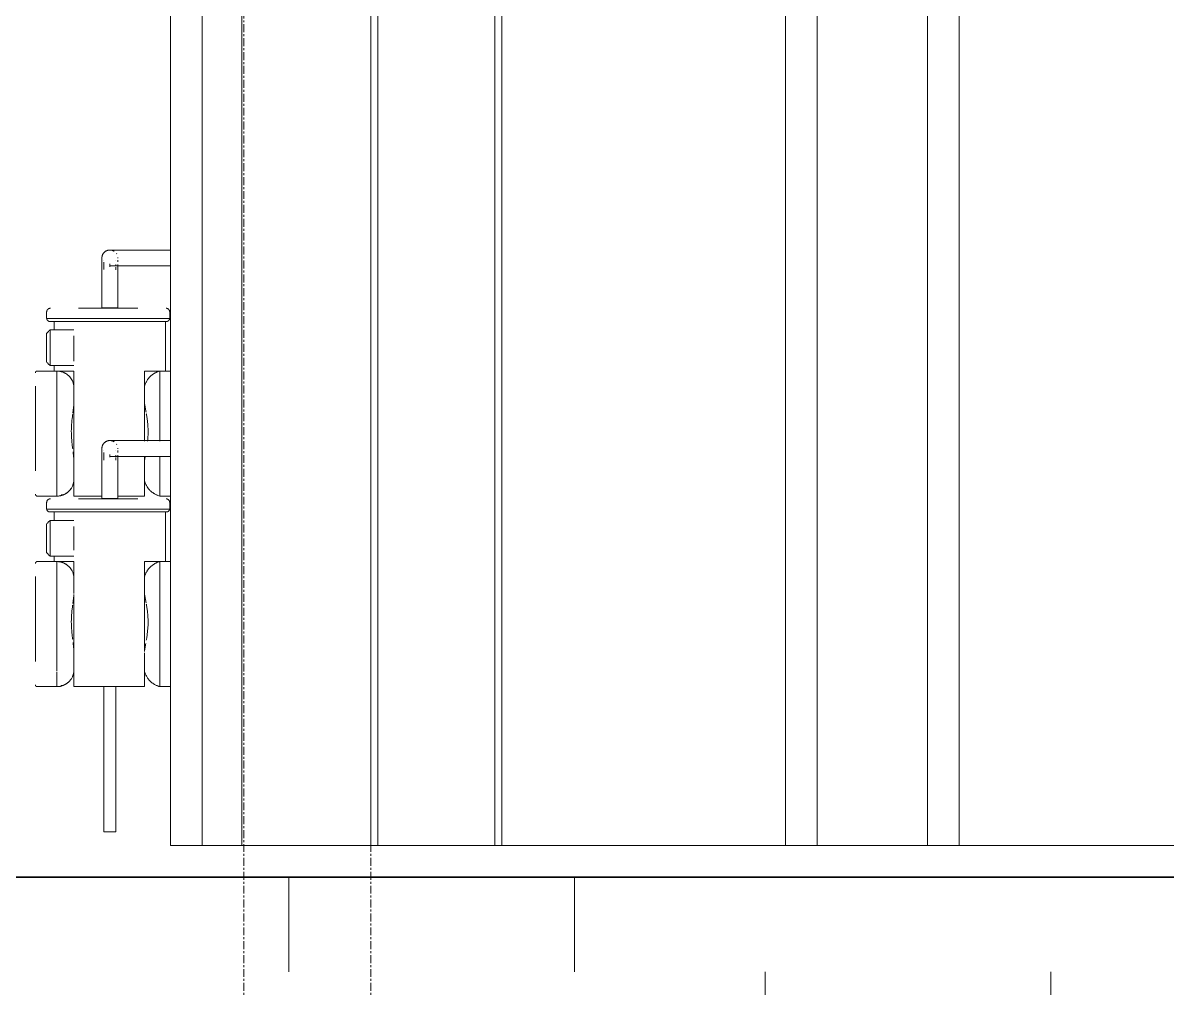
# Model space of a CAD drawing. Header units: inches. Extents: x 20230 to 40520, y -638 to 835.
# Drawn here: x 31383.6 to 31455.6, y -7 to 53.8 of the extents above; entities that cross this region are included whole.
import ezdxf

# ---------------------------------------------------------------- set-up
doc = ezdxf.new("R2010")
doc.units = ezdxf.units.IN
doc.header["$MEASUREMENT"] = 0
doc.linetypes.add('Grid Line 1_2_', pattern=[0.875, 0.5, -0.125, 0.125, -0.125])
for name, color, linetype, lineweight in [('A-FLOR-LEVL', 51, 'Continuous', 9), ('A-GLAZ-CWMG', 51, 'Continuous', 9), ('C-TOPO', 7, 'Continuous', 9), ('P-SANR-FIXT', 6, 'Continuous', 9), ('S-COLS', 52, 'Continuous', 9), ('S-GRID', 1, 'Continuous', 9)]:
    doc.layers.add(name, color=color, linetype=linetype, lineweight=lineweight)

# ---------------------------------------------------------------- blocks, each defined once
blk = doc.blocks.new('W-Wide Flange-Column - B2_D-1389335-Elevation - East')
at = {"layer": 'S-COLS'}
for p, q in [((-22787.303, 95.98), (-22787.303, 2)), ((-22786.869, 95.98), (-22786.869, 2)), ((-22779.486, 95.98), (-22779.486, 2)), ((-22779.053, 95.98), (-22779.053, 2))]:
    blk.add_line(p, q, dxfattribs=at)
blk = doc.blocks.new('Rectangular Mullion - Exterior 2_ x 4_5_-1142350-Elevation - East')
at = {"layer": 'A-GLAZ-CWMG'}
for p, q in [((-22799.928, 2), (-22799.928, 97)), ((-22795.428, 97), (-22795.428, 2)), ((-22795.428, 2), (-22799.928, 2))]:
    blk.add_line(p, q, dxfattribs=at)
blk = doc.blocks.new('Rectangular Mullion - Exterior 2_ x 4_5_-769200-Elevation - East')
at = {"layer": 'A-GLAZ-CWMG'}
blk.add_line((-22796.365, 2), (-22760.178, 2), dxfattribs=at)
blk = doc.blocks.new('Rectangular Mullion - Exterior 2_ x 4_5_-1142339-Elevation - East')
at = {"layer": 'A-GLAZ-CWMG'}
for p, q in [((-22799.928, 97), (-22799.928, 2)), ((-22797.928, 97), (-22797.928, 2)), ((-22797.928, 2), (-22799.928, 2))]:
    blk.add_line(p, q, dxfattribs=at)
blk = doc.blocks.new('Rectangular Mullion - Exterior 2_ x 4_5_-1115231-Elevation - East')
at = {"layer": 'A-GLAZ-CWMG'}
for p, q in [((-22761.178, 96), (-22761.178, 2)), ((-22759.178, 96), (-22759.178, 2)), ((-22759.178, 2), (-22761.178, 2))]:
    blk.add_line(p, q, dxfattribs=at)
blk = doc.blocks.new('Rectangular Mullion - Exterior 2_ x 4_5_-769211-Elevation - East')
at = {"layer": 'A-GLAZ-CWMG'}
blk.add_line((-22760.178, 2), (-22723.99, 2), dxfattribs=at)
blk = doc.blocks.new('Rectangular Mullion - Exterior 2_ x 4_5_-827470-Elevation - East')
at = {"layer": 'A-GLAZ-CWMG'}
for p, q in [((-22752.24, 96), (-22752.24, 2)), ((-22750.24, 2), (-22750.24, 96))]:
    blk.add_line(p, q, dxfattribs=at)
blk = doc.blocks.new('gas_meter-250_cfh_2214 - gas_meter-250_cfh_2214-1353211-Elevation - East')
at = {"layer": 'P-SANR-FIXT'}
for p, q in [((-22803.32, 39.27), (-22803.309, 39.253)), ((-22799.928, 39.5), (-22803.129, 39.5)), ((-22804.24, 38.25), (-22804.24, 35.855)), ((-22804.115, 38.855), (-22804.115, 38.853)), ((-22804.115, 38.854), (-22804.115, 38.855)), ((-22803.74, 38.444), (-22803.74, 38.622)), ((-22803.365, 38.854), (-22803.365, 38.855)), ((-22803.24, 35.855), (-22803.24, 38.25)), ((-22803.129, 38.5), (-22799.928, 38.5)), ((-22807.72, 35.599), (-22807.72, 35.181)), ((-22801.97, 35.831), (-22805.72, 35.831)), ((-22803.74, 35.855), (-22804.24, 35.855)), ((-22803.24, 35.855), (-22803.74, 35.855)), ((-22799.97, 35.181), (-22799.97, 35.599)), ((-22807.72, 35.181), (-22805.72, 35.181)), ((-22807.652, 35.181), (-22807.72, 35.181)), ((-22805.72, 35), (-22807.56, 35)), ((-22807.56, 35), (-22807.313, 35)), ((-22807.24, 35), (-22807.24, 34.47)), ((-22807.24, 35), (-22805.735, 35)), ((-22805.72, 35.181), (-22801.97, 35.181)), ((-22801.97, 35), (-22805.72, 35)), ((-22801.97, 35.181), (-22799.97, 35.181)), ((-22800.13, 35), (-22801.97, 35)), ((-22801.968, 35), (-22800.24, 35)), ((-22800.24, 31.869), (-22800.24, 35)), ((-22800.193, 35), (-22800.13, 35)), ((-22799.97, 35.181), (-22800.038, 35.181)), ((-22807.72, 34.241), (-22807.72, 33.72)), ((-22807.72, 33.72), (-22807.72, 34.241)), ((-22806.002, 34.47), (-22807.49, 34.47)), ((-22807.49, 34.47), (-22807.49, 33.72)), ((-22806.002, 34.095), (-22806.002, 33.72)), ((-22807.72, 32.97), (-22807.72, 33.72)), ((-22807.49, 33.72), (-22807.49, 32.97)), ((-22806.002, 33.72), (-22806.002, 32.97)), ((-22807.72, 32.97), (-22807.72, 32.45)), ((-22807.72, 32.45), (-22807.72, 32.97)), ((-22807.49, 32.97), (-22807.49, 32.22)), ((-22806.002, 32.97), (-22806.002, 32.502)), ((-22807.078, 31.878), (-22808.311, 31.878)), ((-22807.49, 32.22), (-22806.002, 32.22)), ((-22807.24, 32.224), (-22807.24, 31.874)), ((-22807.078, 30.942), (-22807.078, 31.878)), ((-22807.078, 31.878), (-22806.002, 31.878)), ((-22806.002, 31.878), (-22806.002, 30.942)), ((-22801.562, 30.901), (-22801.562, 31.878)), ((-22801.562, 31.878), (-22800.584, 31.878)), ((-22799.928, 31.878), (-22800.584, 31.878)), ((-22800.584, 31.878), (-22800.584, 30.942)), ((-22808.428, 30.934), (-22808.428, 25.588)), ((-22807.078, 25.595), (-22807.078, 30.942)), ((-22806.002, 30.942), (-22806.002, 30.882)), ((-22806.002, 30.882), (-22806.002, 29.798)), ((-22801.562, 30.898), (-22801.562, 30.901)), ((-22801.562, 30.88), (-22801.562, 30.885)), ((-22801.562, 29.87), (-22801.562, 30.88)), ((-22800.584, 30.942), (-22800.584, 27.466)), ((-22806.002, 29.798), (-22806.002, 27.832)), ((-22801.562, 27.832), (-22801.562, 29.87)), ((-22806.002, 27.832), (-22806.002, 26.286)), ((-22801.562, 27.47), (-22801.562, 27.832)), ((-22806.002, 26.286), (-22806.002, 25.536)), ((-22801.562, 26.208), (-22801.562, 26.51)), ((-22801.562, 25.533), (-22801.562, 26.208)), ((-22800.584, 26.517), (-22800.584, 25.595)), ((-22807.078, 24), (-22807.078, 25.595)), ((-22806.002, 25.536), (-22806.002, 24.937)), ((-22801.562, 24.978), (-22801.562, 25.533)), ((-22800.584, 25.595), (-22800.584, 24)), ((-22806.002, 24.937), (-22806.002, 24)), ((-22801.562, 24), (-22801.562, 24.978)), ((-22808.311, 24), (-22807.078, 24)), ((-22806.811, 24.082), (-22806.668, 24.082)), ((-22804.223, 24), (-22806.002, 24)), ((-22801.562, 24), (-22803.258, 24)), ((-22800.814, 24.082), (-22800.766, 24.082)), ((-22800.584, 24), (-22799.928, 24))]:
    blk.add_line(p, q, dxfattribs=at)
at = {"layer": 'P-SANR-FIXT', "flags": 128}
for points in [[(-22804.24, 39), (-22804.24, 39.02), (-22804.239, 39.04), (-22804.237, 39.06), (-22804.234, 39.08), (-22804.23, 39.099), (-22804.226, 39.119), (-22804.221, 39.138), (-22804.215, 39.157), (-22804.208, 39.176), (-22804.201, 39.195), (-22804.193, 39.213), (-22804.184, 39.231), (-22804.174, 39.248), (-22804.164, 39.266), (-22804.153, 39.282), (-22804.141, 39.299), (-22804.129, 39.314), (-22804.116, 39.33), (-22804.103, 39.344), (-22804.089, 39.359), (-22804.074, 39.372), (-22804.059, 39.385), (-22804.043, 39.398), (-22804.027, 39.41), (-22804.01, 39.421), (-22803.993, 39.431), (-22803.976, 39.441), (-22803.958, 39.45), (-22803.94, 39.458), (-22803.921, 39.466), (-22803.903, 39.473), (-22803.884, 39.479), (-22803.864, 39.484), (-22803.845, 39.489), (-22803.825, 39.493), (-22803.806, 39.496), (-22803.786, 39.498), (-22803.766, 39.499), (-22803.746, 39.5), (-22803.74, 39.5)], [(-22804.24, 38.25), (-22804.24, 38.28), (-22804.24, 38.31), (-22804.24, 38.34), (-22804.24, 38.369), (-22804.24, 38.399), (-22804.24, 38.428), (-22804.24, 38.457), (-22804.24, 38.486), (-22804.24, 38.514), (-22804.24, 38.542), (-22804.24, 38.569), (-22804.24, 38.596), (-22804.24, 38.623), (-22804.24, 38.648), (-22804.24, 38.673), (-22804.24, 38.698), (-22804.24, 38.722), (-22804.24, 38.745), (-22804.24, 38.767), (-22804.24, 38.788), (-22804.24, 38.808), (-22804.24, 38.828), (-22804.24, 38.847), (-22804.24, 38.864), (-22804.24, 38.881), (-22804.24, 38.897), (-22804.24, 38.911), (-22804.24, 38.925), (-22804.24, 38.938), (-22804.24, 38.949), (-22804.24, 38.959), (-22804.24, 38.969), (-22804.24, 38.977), (-22804.24, 38.983), (-22804.24, 38.989), (-22804.24, 38.994), (-22804.24, 38.997), (-22804.24, 38.999), (-22804.24, 39)], [(-22803.74, 39.5), (-22803.72, 39.5), (-22803.7, 39.498), (-22803.68, 39.496), (-22803.661, 39.494), (-22803.641, 39.49), (-22803.621, 39.486), (-22803.602, 39.481), (-22803.583, 39.475), (-22803.564, 39.468), (-22803.546, 39.461), (-22803.527, 39.452), (-22803.509, 39.443), (-22803.492, 39.434), (-22803.475, 39.424)], [(-22803.129, 39.5), (-22803.154, 39.5), (-22803.178, 39.5), (-22803.202, 39.5), (-22803.227, 39.5), (-22803.251, 39.5), (-22803.275, 39.5), (-22803.298, 39.5), (-22803.322, 39.5), (-22803.345, 39.5), (-22803.367, 39.5), (-22803.39, 39.5), (-22803.411, 39.5), (-22803.433, 39.5), (-22803.454, 39.5), (-22803.474, 39.5), (-22803.494, 39.5), (-22803.514, 39.5), (-22803.532, 39.5), (-22803.55, 39.5), (-22803.568, 39.5), (-22803.584, 39.5), (-22803.6, 39.5), (-22803.615, 39.5), (-22803.63, 39.5), (-22803.643, 39.5), (-22803.656, 39.5), (-22803.668, 39.5), (-22803.679, 39.5), (-22803.689, 39.5), (-22803.699, 39.5), (-22803.707, 39.5), (-22803.715, 39.5), (-22803.721, 39.5), (-22803.727, 39.5), (-22803.731, 39.5), (-22803.735, 39.5), (-22803.738, 39.5), (-22803.74, 39.5), (-22803.74, 39.5)], [(-22803.241, 39.025), (-22803.24, 39.005), (-22803.24, 39)], [(-22803.24, 39), (-22803.24, 38.999), (-22803.24, 38.998), (-22803.24, 38.995), (-22803.24, 38.99), (-22803.24, 38.985)], [(-22804.115, 38.741), (-22804.115, 38.724), (-22804.115, 38.707), (-22804.115, 38.688), (-22804.115, 38.669), (-22804.115, 38.649), (-22804.115, 38.628), (-22804.115, 38.606), (-22804.115, 38.583), (-22804.115, 38.56), (-22804.115, 38.535), (-22804.115, 38.51), (-22804.115, 38.485), (-22804.115, 38.459), (-22804.115, 38.432), (-22804.115, 38.405), (-22804.115, 38.377), (-22804.115, 38.349), (-22804.115, 38.32), (-22804.115, 38.291), (-22804.115, 38.262)], [(-22804.115, 38.281), (-22804.115, 38.317), (-22804.115, 38.352), (-22804.115, 38.386), (-22804.115, 38.42), (-22804.115, 38.452), (-22804.115, 38.484), (-22804.115, 38.515), (-22804.115, 38.544), (-22804.115, 38.573), (-22804.115, 38.6), (-22804.115, 38.626), (-22804.115, 38.651), (-22804.115, 38.674), (-22804.115, 38.697), (-22804.115, 38.718), (-22804.115, 38.737)], [(-22803.74, 38.5), (-22803.74, 38.5), (-22803.738, 38.5), (-22803.736, 38.5), (-22803.733, 38.5), (-22803.728, 38.5), (-22803.723, 38.5), (-22803.717, 38.5), (-22803.709, 38.5), (-22803.701, 38.5), (-22803.692, 38.5), (-22803.682, 38.5), (-22803.671, 38.5), (-22803.66, 38.5), (-22803.647, 38.5), (-22803.634, 38.5), (-22803.619, 38.5), (-22803.604, 38.5), (-22803.589, 38.5), (-22803.572, 38.5), (-22803.555, 38.5), (-22803.537, 38.5), (-22803.519, 38.5), (-22803.499, 38.5), (-22803.48, 38.5), (-22803.459, 38.5), (-22803.439, 38.5), (-22803.417, 38.5), (-22803.396, 38.5), (-22803.373, 38.5), (-22803.351, 38.5), (-22803.328, 38.5), (-22803.305, 38.5), (-22803.281, 38.5), (-22803.257, 38.5), (-22803.233, 38.5), (-22803.209, 38.5), (-22803.185, 38.5), (-22803.16, 38.5), (-22803.136, 38.5), (-22803.129, 38.5)], [(-22803.365, 38.478), (-22803.365, 38.504), (-22803.365, 38.529), (-22803.365, 38.553), (-22803.365, 38.577)], [(-22803.365, 38.429), (-22803.365, 38.396), (-22803.365, 38.361), (-22803.365, 38.327), (-22803.365, 38.291)], [(-22803.365, 38.254), (-22803.365, 38.284), (-22803.365, 38.313), (-22803.365, 38.341), (-22803.365, 38.369), (-22803.365, 38.397), (-22803.365, 38.425)], [(-22803.24, 38.869), (-22803.24, 38.852), (-22803.24, 38.833), (-22803.24, 38.814), (-22803.24, 38.794), (-22803.24, 38.773), (-22803.24, 38.751)], [(-22803.24, 38.577), (-22803.24, 38.55), (-22803.24, 38.522), (-22803.24, 38.494), (-22803.24, 38.465), (-22803.24, 38.436), (-22803.24, 38.407), (-22803.24, 38.377), (-22803.24, 38.348), (-22803.24, 38.318), (-22803.24, 38.288), (-22803.24, 38.258), (-22803.24, 38.25)], [(-22807.72, 35.599), (-22807.72, 35.608), (-22807.719, 35.617), (-22807.718, 35.627), (-22807.717, 35.636), (-22807.715, 35.645), (-22807.713, 35.654), (-22807.711, 35.663), (-22807.708, 35.672), (-22807.705, 35.681), (-22807.701, 35.689), (-22807.698, 35.698), (-22807.694, 35.706), (-22807.689, 35.714), (-22807.684, 35.722), (-22807.679, 35.73), (-22807.674, 35.738), (-22807.668, 35.745), (-22807.662, 35.752), (-22807.656, 35.759), (-22807.649, 35.766), (-22807.642, 35.772), (-22807.635, 35.778), (-22807.628, 35.784), (-22807.621, 35.789), (-22807.613, 35.794), (-22807.605, 35.799), (-22807.597, 35.804), (-22807.589, 35.808), (-22807.58, 35.812), (-22807.572, 35.816), (-22807.563, 35.819), (-22807.554, 35.822), (-22807.545, 35.824), (-22807.536, 35.826), (-22807.527, 35.828), (-22807.518, 35.829), (-22807.508, 35.83), (-22807.499, 35.831), (-22807.49, 35.831), (-22807.487, 35.831)], [(-22800.202, 35.831), (-22800.193, 35.831), (-22800.184, 35.831), (-22800.175, 35.83), (-22800.165, 35.828), (-22800.156, 35.827), (-22800.147, 35.825), (-22800.138, 35.822), (-22800.129, 35.82), (-22800.12, 35.816), (-22800.112, 35.813), (-22800.103, 35.809), (-22800.095, 35.805), (-22800.087, 35.801), (-22800.079, 35.796), (-22800.071, 35.791), (-22800.064, 35.785), (-22800.056, 35.78), (-22800.049, 35.774), (-22800.042, 35.767), (-22800.036, 35.761), (-22800.029, 35.754), (-22800.023, 35.747), (-22800.017, 35.74), (-22800.012, 35.732), (-22800.007, 35.724), (-22800.002, 35.716), (-22799.997, 35.708), (-22799.993, 35.7), (-22799.989, 35.692), (-22799.986, 35.683), (-22799.982, 35.674), (-22799.98, 35.665), (-22799.977, 35.656), (-22799.975, 35.647), (-22799.973, 35.638), (-22799.972, 35.629), (-22799.971, 35.62), (-22799.97, 35.611), (-22799.97, 35.601), (-22799.97, 35.599)], [(-22807.56, 35), (-22807.569, 35.003), (-22807.578, 35.007), (-22807.587, 35.011), (-22807.595, 35.015), (-22807.604, 35.02), (-22807.612, 35.025), (-22807.62, 35.03), (-22807.628, 35.036), (-22807.636, 35.042), (-22807.643, 35.048), (-22807.65, 35.054), (-22807.657, 35.061), (-22807.663, 35.068), (-22807.67, 35.076), (-22807.676, 35.083), (-22807.681, 35.091), (-22807.687, 35.099), (-22807.692, 35.107), (-22807.697, 35.116), (-22807.701, 35.124), (-22807.705, 35.133), (-22807.709, 35.142), (-22807.712, 35.151), (-22807.715, 35.16), (-22807.717, 35.17), (-22807.719, 35.179), (-22807.72, 35.181)], [(-22799.97, 35.181), (-22799.972, 35.171), (-22799.974, 35.162), (-22799.977, 35.153), (-22799.981, 35.144), (-22799.984, 35.135), (-22799.988, 35.126), (-22799.992, 35.117), (-22799.997, 35.109), (-22800.002, 35.101), (-22800.007, 35.092), (-22800.013, 35.085), (-22800.019, 35.077), (-22800.025, 35.07), (-22800.032, 35.062), (-22800.038, 35.056), (-22800.045, 35.049), (-22800.053, 35.043), (-22800.06, 35.037), (-22800.068, 35.031), (-22800.076, 35.026), (-22800.084, 35.021), (-22800.093, 35.016), (-22800.101, 35.012), (-22800.11, 35.008), (-22800.119, 35.004), (-22800.128, 35.001), (-22800.13, 35)], [(-22807.72, 34.241), (-22807.699, 34.27), (-22807.676, 34.298), (-22807.653, 34.326), (-22807.628, 34.353), (-22807.603, 34.378), (-22807.576, 34.403), (-22807.548, 34.426), (-22807.52, 34.449), (-22807.49, 34.47)], [(-22807.49, 32.22), (-22807.52, 32.241), (-22807.548, 32.264), (-22807.576, 32.287), (-22807.602, 32.312), (-22807.628, 32.337), (-22807.653, 32.364), (-22807.676, 32.392), (-22807.699, 32.42), (-22807.72, 32.45)], [(-22808.428, 31.761), (-22808.428, 31.766), (-22808.428, 31.77), (-22808.428, 31.775), (-22808.427, 31.78), (-22808.426, 31.784), (-22808.425, 31.789), (-22808.424, 31.793), (-22808.422, 31.798), (-22808.421, 31.802), (-22808.419, 31.807), (-22808.417, 31.811), (-22808.415, 31.815), (-22808.413, 31.819), (-22808.41, 31.823), (-22808.408, 31.827), (-22808.405, 31.831), (-22808.402, 31.835), (-22808.399, 31.838), (-22808.396, 31.842), (-22808.393, 31.845), (-22808.389, 31.848), (-22808.386, 31.851), (-22808.382, 31.854), (-22808.378, 31.857), (-22808.374, 31.86), (-22808.37, 31.862), (-22808.366, 31.865), (-22808.362, 31.867), (-22808.358, 31.869), (-22808.353, 31.87), (-22808.349, 31.872), (-22808.344, 31.874), (-22808.34, 31.875), (-22808.335, 31.876), (-22808.331, 31.877), (-22808.326, 31.877), (-22808.321, 31.878), (-22808.317, 31.878), (-22808.312, 31.878)], [(-22808.311, 24), (-22808.315, 24), (-22808.32, 24), (-22808.325, 24.001), (-22808.329, 24.002), (-22808.334, 24.002), (-22808.339, 24.003), (-22808.343, 24.005), (-22808.348, 24.006), (-22808.352, 24.008), (-22808.357, 24.009), (-22808.361, 24.011), (-22808.365, 24.013), (-22808.369, 24.016), (-22808.373, 24.018), (-22808.377, 24.021), (-22808.381, 24.023), (-22808.385, 24.026), (-22808.388, 24.029), (-22808.392, 24.032), (-22808.395, 24.036), (-22808.398, 24.039), (-22808.401, 24.043), (-22808.404, 24.046), (-22808.407, 24.05), (-22808.41, 24.054), (-22808.412, 24.058), (-22808.414, 24.062), (-22808.417, 24.066), (-22808.419, 24.071), (-22808.42, 24.075), (-22808.422, 24.079), (-22808.423, 24.084), (-22808.425, 24.088), (-22808.426, 24.093), (-22808.427, 24.098), (-22808.427, 24.102), (-22808.428, 24.107), (-22808.428, 24.112), (-22808.428, 24.116), (-22808.428, 24.118)]]:
    blk.add_lwpolyline(points, dxfattribs=at)
at = {"layer": 'P-SANR-FIXT'}
for points, knots in [([(-22806.002, 30.942), (-22806.012, 30.999), (-22806.031, 31.081), (-22806.065, 31.182), (-22806.096, 31.254), (-22806.131, 31.323), (-22806.172, 31.388), (-22806.215, 31.448), (-22806.259, 31.504), (-22806.305, 31.554), (-22806.354, 31.599), (-22806.403, 31.64), (-22806.452, 31.677), (-22806.5, 31.71), (-22806.548, 31.739), (-22806.596, 31.763), (-22806.65, 31.789), (-22806.71, 31.814), (-22806.764, 31.83), (-22806.805, 31.842), (-22806.845, 31.853), (-22806.892, 31.862), (-22806.945, 31.87), (-22807.01, 31.878), (-22807.053, 31.879), (-22807.078, 31.878)], [0, 0, 0, 0, 0.071429, 0.107143, 0.142857, 0.178571, 0.214286, 0.25, 0.285714, 0.321429, 0.357143, 0.392857, 0.428571, 0.464286, 0.5, 0.535714, 0.571429, 0.625, 0.678571, 0.705357, 0.732143, 0.785714, 0.839286, 0.892857, 1, 1, 1, 1]), ([(-22800.584, 31.878), (-22800.612, 31.872), (-22800.672, 31.856), (-22800.753, 31.824), (-22800.822, 31.792), (-22800.876, 31.766), (-22800.931, 31.736), (-22800.986, 31.701), (-22801.043, 31.662), (-22801.1, 31.618), (-22801.148, 31.578), (-22801.186, 31.543), (-22801.223, 31.506), (-22801.268, 31.456), (-22801.34, 31.369), (-22801.406, 31.273), (-22801.462, 31.167), (-22801.513, 31.056), (-22801.544, 30.965), (-22801.562, 30.901)], [0, 0, 0, 0, 0.1, 0.2, 0.25, 0.3, 0.35, 0.4, 0.45, 0.5, 0.55, 0.575, 0.6, 0.65, 0.7, 0.8, 0.85, 0.9, 1, 1, 1, 1]), ([(-22806.122, 31.305), (-22806.127, 31.313), (-22806.141, 31.337), (-22806.16, 31.368), (-22806.179, 31.397), (-22806.193, 31.418), (-22806.206, 31.437), (-22806.225, 31.462), (-22806.248, 31.49), (-22806.274, 31.518), (-22806.288, 31.533), (-22806.294, 31.54)], [0.1740897, 0.1740897, 0.1740897, 0.1740897, 0.1875, 0.21875, 0.234375, 0.25, 0.265625, 0.28125, 0.3125, 0.34375, 0.375, 0.375, 0.375, 0.375]), ([(-22806.294, 31.54), (-22806.288, 31.533), (-22806.274, 31.518), (-22806.248, 31.49), (-22806.225, 31.462), (-22806.206, 31.438), (-22806.197, 31.424), (-22806.193, 31.418)], [0.625, 0.625, 0.625, 0.625, 0.65625, 0.6875, 0.71875, 0.734375, 0.75, 0.75, 0.75, 0.75]), ([(-22806.002, 30.942), (-22806.012, 30.994), (-22806.03, 31.068), (-22806.057, 31.157), (-22806.072, 31.198), (-22806.08, 31.218)], [0, 0, 0, 0, 0.0625, 0.09375, 0.125, 0.125, 0.125, 0.125]), ([(-22801.448, 31.193), (-22801.459, 31.172), (-22801.479, 31.128), (-22801.518, 31.034), (-22801.545, 30.956), (-22801.562, 30.901)], [0.875, 0.875, 0.875, 0.875, 0.90625, 0.9375, 1, 1, 1, 1]), ([(-22801.191, 31.537), (-22801.198, 31.53), (-22801.214, 31.513), (-22801.244, 31.483), (-22801.271, 31.453), (-22801.294, 31.427), (-22801.31, 31.406), (-22801.326, 31.384), (-22801.349, 31.353), (-22801.369, 31.324), (-22801.383, 31.304), (-22801.385, 31.301)], [0.625, 0.625, 0.625, 0.625, 0.65625, 0.6875, 0.71875, 0.734375, 0.75, 0.765625, 0.78125, 0.8125, 0.8177838, 0.8177838, 0.8177838, 0.8177838]), ([(-22801.31, 31.406), (-22801.304, 31.413), (-22801.294, 31.427), (-22801.272, 31.453), (-22801.244, 31.483), (-22801.214, 31.513), (-22801.198, 31.53), (-22801.191, 31.537)], [0.25, 0.25, 0.25, 0.25, 0.265625, 0.28125, 0.3125, 0.34375, 0.375, 0.375, 0.375, 0.375]), ([(-22806.069, 29.229), (-22806.064, 29.266), (-22806.049, 29.383), (-22806.027, 29.575), (-22806.01, 29.725), (-22806.002, 29.798)], [0.6909841, 0.6909841, 0.6909841, 0.6909841, 0.75, 0.875, 1, 1, 1, 1]), ([(-22801.562, 29.87), (-22801.548, 29.795), (-22801.521, 29.642), (-22801.488, 29.443), (-22801.466, 29.322), (-22801.459, 29.282)], [0, 0, 0, 0, 0.125, 0.25, 0.3106526, 0.3106526, 0.3106526, 0.3106526]), ([(-22806.162, 27.832), (-22806.169, 28.006), (-22806.168, 28.266), (-22806.147, 28.563), (-22806.131, 28.732), (-22806.118, 28.856), (-22806.103, 28.98), (-22806.091, 29.072), (-22806.083, 29.123), (-22806.082, 29.134)], [0, 0, 0, 0, 0.25, 0.375, 0.4375, 0.5, 0.5625, 0.625, 0.6418325, 0.6418325, 0.6418325, 0.6418325]), ([(-22801.442, 29.187), (-22801.44, 29.176), (-22801.431, 29.123), (-22801.414, 29.028), (-22801.395, 28.9), (-22801.378, 28.77), (-22801.356, 28.596), (-22801.328, 28.285), (-22801.328, 28.014), (-22801.335, 27.832)], [0.3586078, 0.3586078, 0.3586078, 0.3586078, 0.375, 0.4375, 0.5, 0.5625, 0.625, 0.75, 1, 1, 1, 1]), ([(-22806.082, 26.986), (-22806.084, 27.004), (-22806.098, 27.108), (-22806.122, 27.301), (-22806.145, 27.566), (-22806.157, 27.743), (-22806.162, 27.832)], [0.4646636, 0.4646636, 0.4646636, 0.4646636, 0.5, 0.6666667, 0.8333333, 1, 1, 1, 1]), ([(-22801.335, 27.832), (-22801.341, 27.738), (-22801.351, 27.617), (-22801.363, 27.497), (-22801.366, 27.47)], [0, 0, 0, 0, 0.1666667, 0.2147671, 0.2147671, 0.2147671, 0.2147671]), ([(-22807.078, 24), (-22807.058, 23.999), (-22807.015, 24), (-22806.953, 24.007), (-22806.898, 24.016), (-22806.854, 24.024), (-22806.808, 24.034), (-22806.76, 24.049), (-22806.71, 24.066), (-22806.657, 24.086), (-22806.612, 24.106), (-22806.576, 24.125), (-22806.548, 24.14), (-22806.52, 24.157), (-22806.483, 24.181), (-22806.435, 24.213), (-22806.387, 24.25), (-22806.349, 24.283), (-22806.322, 24.31), (-22806.295, 24.338), (-22806.258, 24.378), (-22806.214, 24.431), (-22806.163, 24.501), (-22806.119, 24.577), (-22806.081, 24.658), (-22806.038, 24.774), (-22806.014, 24.869), (-22806.002, 24.937)], [0, 0, 0, 0, 0.083333, 0.166667, 0.208333, 0.25, 0.291667, 0.333333, 0.375, 0.416667, 0.458333, 0.479167, 0.5, 0.520833, 0.541667, 0.583333, 0.625, 0.645833, 0.666667, 0.6875, 0.708333, 0.75, 0.791667, 0.833333, 0.875, 0.916667, 1, 1, 1, 1]), ([(-22806.244, 24.395), (-22806.23, 24.411), (-22806.203, 24.447), (-22806.175, 24.486), (-22806.161, 24.508), (-22806.16, 24.509)], [0.8, 0.8, 0.8, 0.8, 0.825, 0.85, 0.85206056, 0.85206056, 0.85206056, 0.85206056]), ([(-22801.562, 24.978), (-22801.544, 24.914), (-22801.513, 24.823), (-22801.462, 24.711), (-22801.406, 24.605), (-22801.34, 24.509), (-22801.268, 24.422), (-22801.204, 24.352), (-22801.129, 24.283), (-22801.057, 24.227), (-22801.007, 24.192), (-22800.979, 24.173), (-22800.938, 24.146), (-22800.876, 24.112), (-22800.796, 24.074), (-22800.696, 24.031), (-22800.627, 24.009), (-22800.584, 24)], [0, 0, 0, 0, 0.1, 0.15, 0.2, 0.3, 0.35, 0.4, 0.475, 0.55, 0.5875, 0.60625, 0.625, 0.7, 0.775, 0.85, 1, 1, 1, 1]), ([(-22801.371, 24.555), (-22801.364, 24.546), (-22801.343, 24.516), (-22801.306, 24.467), (-22801.275, 24.43), (-22801.259, 24.413)], [0.1389599, 0.1389599, 0.1389599, 0.1389599, 0.15, 0.175, 0.2, 0.2, 0.2, 0.2]), ([(-22806.421, 24.225), (-22806.428, 24.219), (-22806.442, 24.208), (-22806.473, 24.187), (-22806.5, 24.17), (-22806.519, 24.159), (-22806.523, 24.156)], [0.3, 0.3, 0.3, 0.3, 0.3125, 0.325, 0.35, 0.35763864, 0.35763864, 0.35763864, 0.35763864]), ([(-22806.523, 24.156), (-22806.519, 24.159), (-22806.5, 24.17), (-22806.473, 24.187), (-22806.443, 24.208), (-22806.428, 24.219), (-22806.421, 24.225)], [0.64247023, 0.64247023, 0.64247023, 0.64247023, 0.65, 0.675, 0.6875, 0.7, 0.7, 0.7, 0.7])]:
    blk.add_open_spline(points, degree=3, knots=knots, dxfattribs=at)
for points in [[(-22806.002, 26.286), (-22806.01, 26.367), (-22806.028, 26.531), (-22806.046, 26.699), (-22806.056, 26.784)], [(-22801.522, 26.45), (-22801.535, 26.368), (-22801.548, 26.288), (-22801.562, 26.208)], [(-22806.093, 24.631), (-22806.073, 24.677), (-22806.038, 24.773), (-22806.013, 24.88), (-22806.002, 24.937)], [(-22801.562, 24.978), (-22801.545, 24.919), (-22801.506, 24.807), (-22801.46, 24.707), (-22801.435, 24.66)]]:
    blk.add_open_spline(points, degree=3, dxfattribs=at)
blk = doc.blocks.new('gas_meter-250_cfh_2214 - gas_meter-250_cfh_2214-V87-Elevation - East')
at = {"layer": 'P-SANR-FIXT'}
for p, q in [((-22799.928, 27.5), (-22803.129, 27.5)), ((-22804.115, 26.855), (-22804.115, 26.853)), ((-22804.115, 26.854), (-22804.115, 26.855)), ((-22803.365, 26.854), (-22803.365, 26.855)), ((-22803.32, 27.27), (-22803.309, 27.253)), ((-22804.24, 26.25), (-22804.24, 23.855)), ((-22803.74, 26.444), (-22803.74, 26.622)), ((-22803.24, 23.855), (-22803.24, 26.25)), ((-22803.129, 26.5), (-22799.928, 26.5)), ((-22801.97, 23.831), (-22805.72, 23.831)), ((-22803.74, 23.855), (-22804.24, 23.855)), ((-22803.24, 23.855), (-22803.74, 23.855)), ((-22807.72, 23.599), (-22807.72, 23.181)), ((-22807.72, 23.181), (-22805.72, 23.181)), ((-22807.652, 23.181), (-22807.72, 23.181)), ((-22805.72, 23.181), (-22801.97, 23.181)), ((-22801.97, 23.181), (-22799.97, 23.181)), ((-22799.97, 23.181), (-22800.038, 23.181)), ((-22799.97, 23.181), (-22799.97, 23.599)), ((-22805.72, 23), (-22807.56, 23)), ((-22807.56, 23), (-22807.313, 23)), ((-22806.002, 22.47), (-22807.49, 22.47)), ((-22807.49, 22.47), (-22807.49, 21.72)), ((-22807.24, 23), (-22807.24, 22.47)), ((-22807.24, 23), (-22805.735, 23)), ((-22801.97, 23), (-22805.72, 23)), ((-22800.13, 23), (-22801.97, 23)), ((-22801.968, 23), (-22800.24, 23)), ((-22800.24, 19.869), (-22800.24, 23)), ((-22800.193, 23), (-22800.13, 23)), ((-22807.72, 22.241), (-22807.72, 21.72)), ((-22807.72, 21.72), (-22807.72, 22.241)), ((-22807.72, 20.97), (-22807.72, 21.72)), ((-22807.49, 21.72), (-22807.49, 20.97)), ((-22806.002, 22.095), (-22806.002, 21.72)), ((-22806.002, 21.72), (-22806.002, 20.97)), ((-22807.72, 20.97), (-22807.72, 20.45)), ((-22807.72, 20.45), (-22807.72, 20.97)), ((-22807.49, 20.97), (-22807.49, 20.22)), ((-22806.002, 20.97), (-22806.002, 20.595)), ((-22807.49, 20.22), (-22806.002, 20.22)), ((-22807.24, 20.224), (-22807.24, 19.874)), ((-22807.078, 19.878), (-22808.311, 19.878)), ((-22807.078, 18.942), (-22807.078, 19.878)), ((-22807.078, 19.878), (-22806.002, 19.878)), ((-22806.002, 19.878), (-22806.002, 18.942)), ((-22801.562, 18.901), (-22801.562, 19.878)), ((-22801.562, 19.878), (-22800.584, 19.878)), ((-22799.928, 19.878), (-22800.584, 19.878)), ((-22800.584, 19.878), (-22800.584, 18.942)), ((-22808.428, 18.934), (-22808.428, 13.588)), ((-22807.078, 13.595), (-22807.078, 18.942)), ((-22806.002, 18.942), (-22806.002, 18.882)), ((-22806.002, 18.882), (-22806.002, 17.858)), ((-22801.562, 18.898), (-22801.562, 18.901)), ((-22801.562, 18.88), (-22801.562, 18.885)), ((-22801.562, 17.858), (-22801.562, 18.88)), ((-22800.584, 18.942), (-22800.584, 13.595)), ((-22806.002, 17.798), (-22806.002, 15.832)), ((-22801.562, 15.832), (-22801.562, 17.87)), ((-22806.002, 15.832), (-22806.002, 14.286)), ((-22801.562, 14.208), (-22801.562, 15.832)), ((-22806.002, 14.286), (-22806.002, 13.536)), ((-22801.562, 13.533), (-22801.562, 14.136)), ((-22807.078, 12.973), (-22807.078, 13.595)), ((-22806.002, 13.536), (-22806.002, 12.937)), ((-22801.562, 12.978), (-22801.562, 13.533)), ((-22801.562, 12), (-22801.562, 12.978)), ((-22800.584, 13.595), (-22800.584, 12)), ((-22807.078, 12), (-22807.078, 12.911)), ((-22806.002, 12.937), (-22806.002, 12)), ((-22808.311, 12), (-22807.078, 12)), ((-22806.811, 12.082), (-22806.668, 12.082)), ((-22803.74, 12), (-22806.002, 12)), ((-22804.115, 12), (-22804.115, 2.855)), ((-22801.562, 12), (-22803.74, 12)), ((-22803.365, 2.855), (-22803.365, 12)), ((-22800.814, 12.082), (-22800.766, 12.082)), ((-22800.584, 12), (-22799.928, 12)), ((-22803.74, 2.855), (-22804.115, 2.855)), ((-22803.365, 2.855), (-22803.74, 2.855))]:
    blk.add_line(p, q, dxfattribs=at)
at = {"layer": 'P-SANR-FIXT', "flags": 128}
for points in [[(-22804.24, 27), (-22804.24, 27.02), (-22804.239, 27.04), (-22804.237, 27.06), (-22804.234, 27.08), (-22804.23, 27.099), (-22804.226, 27.119), (-22804.221, 27.138), (-22804.215, 27.157), (-22804.208, 27.176), (-22804.201, 27.195), (-22804.193, 27.213), (-22804.184, 27.231), (-22804.174, 27.248), (-22804.164, 27.266), (-22804.153, 27.282), (-22804.141, 27.299), (-22804.129, 27.314), (-22804.116, 27.33), (-22804.103, 27.344), (-22804.089, 27.359), (-22804.074, 27.372), (-22804.059, 27.385), (-22804.043, 27.398), (-22804.027, 27.41), (-22804.01, 27.421), (-22803.993, 27.431), (-22803.976, 27.441), (-22803.958, 27.45), (-22803.94, 27.458), (-22803.921, 27.466), (-22803.903, 27.473), (-22803.884, 27.479), (-22803.864, 27.484), (-22803.845, 27.489), (-22803.825, 27.493), (-22803.806, 27.496), (-22803.786, 27.498), (-22803.766, 27.499), (-22803.746, 27.5), (-22803.74, 27.5)], [(-22803.74, 27.5), (-22803.72, 27.5), (-22803.7, 27.498), (-22803.68, 27.496), (-22803.661, 27.494), (-22803.641, 27.49), (-22803.621, 27.486), (-22803.602, 27.481), (-22803.583, 27.475), (-22803.564, 27.468), (-22803.546, 27.461), (-22803.527, 27.452), (-22803.509, 27.443), (-22803.492, 27.434), (-22803.475, 27.424)], [(-22803.129, 27.5), (-22803.154, 27.5), (-22803.178, 27.5), (-22803.202, 27.5), (-22803.227, 27.5), (-22803.251, 27.5), (-22803.275, 27.5), (-22803.298, 27.5), (-22803.322, 27.5), (-22803.345, 27.5), (-22803.367, 27.5), (-22803.39, 27.5), (-22803.411, 27.5), (-22803.433, 27.5), (-22803.454, 27.5), (-22803.474, 27.5), (-22803.494, 27.5), (-22803.514, 27.5), (-22803.532, 27.5), (-22803.55, 27.5), (-22803.568, 27.5), (-22803.584, 27.5), (-22803.6, 27.5), (-22803.615, 27.5), (-22803.63, 27.5), (-22803.643, 27.5), (-22803.656, 27.5), (-22803.668, 27.5), (-22803.679, 27.5), (-22803.689, 27.5), (-22803.699, 27.5), (-22803.707, 27.5), (-22803.715, 27.5), (-22803.721, 27.5), (-22803.727, 27.5), (-22803.731, 27.5), (-22803.735, 27.5), (-22803.738, 27.5), (-22803.74, 27.5), (-22803.74, 27.5)], [(-22804.24, 26.25), (-22804.24, 26.28), (-22804.24, 26.31), (-22804.24, 26.34), (-22804.24, 26.369), (-22804.24, 26.399), (-22804.24, 26.428), (-22804.24, 26.457), (-22804.24, 26.486), (-22804.24, 26.514), (-22804.24, 26.542), (-22804.24, 26.569), (-22804.24, 26.596), (-22804.24, 26.623), (-22804.24, 26.648), (-22804.24, 26.673), (-22804.24, 26.698), (-22804.24, 26.722), (-22804.24, 26.745), (-22804.24, 26.767), (-22804.24, 26.788), (-22804.24, 26.808), (-22804.24, 26.828), (-22804.24, 26.847), (-22804.24, 26.864), (-22804.24, 26.881), (-22804.24, 26.897), (-22804.24, 26.911), (-22804.24, 26.925), (-22804.24, 26.938), (-22804.24, 26.949), (-22804.24, 26.959), (-22804.24, 26.969), (-22804.24, 26.977), (-22804.24, 26.983), (-22804.24, 26.989), (-22804.24, 26.994), (-22804.24, 26.997), (-22804.24, 26.999), (-22804.24, 27)], [(-22804.115, 26.741), (-22804.115, 26.724), (-22804.115, 26.707), (-22804.115, 26.688), (-22804.115, 26.669), (-22804.115, 26.649), (-22804.115, 26.628), (-22804.115, 26.606), (-22804.115, 26.583), (-22804.115, 26.56), (-22804.115, 26.535), (-22804.115, 26.51), (-22804.115, 26.485), (-22804.115, 26.459), (-22804.115, 26.432), (-22804.115, 26.405), (-22804.115, 26.377), (-22804.115, 26.349), (-22804.115, 26.32), (-22804.115, 26.291), (-22804.115, 26.262)], [(-22804.115, 26.281), (-22804.115, 26.317), (-22804.115, 26.352), (-22804.115, 26.386), (-22804.115, 26.42), (-22804.115, 26.452), (-22804.115, 26.484), (-22804.115, 26.515), (-22804.115, 26.544), (-22804.115, 26.573), (-22804.115, 26.6), (-22804.115, 26.626), (-22804.115, 26.651), (-22804.115, 26.674), (-22804.115, 26.697), (-22804.115, 26.718), (-22804.115, 26.737)], [(-22803.241, 27.025), (-22803.24, 27.005), (-22803.24, 27)], [(-22803.24, 27), (-22803.24, 26.999), (-22803.24, 26.998), (-22803.24, 26.995), (-22803.24, 26.99), (-22803.24, 26.985)], [(-22803.24, 26.869), (-22803.24, 26.852), (-22803.24, 26.833), (-22803.24, 26.814), (-22803.24, 26.794), (-22803.24, 26.773), (-22803.24, 26.751)], [(-22803.74, 26.5), (-22803.74, 26.5), (-22803.738, 26.5), (-22803.736, 26.5), (-22803.733, 26.5), (-22803.728, 26.5), (-22803.723, 26.5), (-22803.717, 26.5), (-22803.709, 26.5), (-22803.701, 26.5), (-22803.692, 26.5), (-22803.682, 26.5), (-22803.671, 26.5), (-22803.66, 26.5), (-22803.647, 26.5), (-22803.634, 26.5), (-22803.619, 26.5), (-22803.604, 26.5), (-22803.589, 26.5), (-22803.572, 26.5), (-22803.555, 26.5), (-22803.537, 26.5), (-22803.519, 26.5), (-22803.499, 26.5), (-22803.48, 26.5), (-22803.459, 26.5), (-22803.439, 26.5), (-22803.417, 26.5), (-22803.396, 26.5), (-22803.373, 26.5), (-22803.351, 26.5), (-22803.328, 26.5), (-22803.305, 26.5), (-22803.281, 26.5), (-22803.257, 26.5), (-22803.233, 26.5), (-22803.209, 26.5), (-22803.185, 26.5), (-22803.16, 26.5), (-22803.136, 26.5), (-22803.129, 26.5)], [(-22803.365, 26.478), (-22803.365, 26.504), (-22803.365, 26.529), (-22803.365, 26.553), (-22803.365, 26.577)], [(-22803.365, 26.429), (-22803.365, 26.396), (-22803.365, 26.361), (-22803.365, 26.327), (-22803.365, 26.291)], [(-22803.365, 26.254), (-22803.365, 26.284), (-22803.365, 26.313), (-22803.365, 26.341), (-22803.365, 26.369), (-22803.365, 26.397), (-22803.365, 26.425)], [(-22803.24, 26.577), (-22803.24, 26.55), (-22803.24, 26.522), (-22803.24, 26.494), (-22803.24, 26.465), (-22803.24, 26.436), (-22803.24, 26.407), (-22803.24, 26.377), (-22803.24, 26.348), (-22803.24, 26.318), (-22803.24, 26.288), (-22803.24, 26.258), (-22803.24, 26.25)], [(-22807.72, 23.599), (-22807.72, 23.608), (-22807.719, 23.617), (-22807.718, 23.627), (-22807.717, 23.636), (-22807.715, 23.645), (-22807.713, 23.654), (-22807.711, 23.663), (-22807.708, 23.672), (-22807.705, 23.681), (-22807.701, 23.689), (-22807.698, 23.698), (-22807.694, 23.706), (-22807.689, 23.714), (-22807.684, 23.722), (-22807.679, 23.73), (-22807.674, 23.738), (-22807.668, 23.745), (-22807.662, 23.752), (-22807.656, 23.759), (-22807.649, 23.766), (-22807.642, 23.772), (-22807.635, 23.778), (-22807.628, 23.784), (-22807.621, 23.789), (-22807.613, 23.794), (-22807.605, 23.799), (-22807.597, 23.804), (-22807.589, 23.808), (-22807.58, 23.812), (-22807.572, 23.816), (-22807.563, 23.819), (-22807.554, 23.822), (-22807.545, 23.824), (-22807.536, 23.826), (-22807.527, 23.828), (-22807.518, 23.829), (-22807.508, 23.83), (-22807.499, 23.831), (-22807.49, 23.831), (-22807.487, 23.831)], [(-22800.202, 23.831), (-22800.193, 23.831), (-22800.184, 23.831), (-22800.175, 23.83), (-22800.165, 23.828), (-22800.156, 23.827), (-22800.147, 23.825), (-22800.138, 23.822), (-22800.129, 23.82), (-22800.12, 23.816), (-22800.112, 23.813), (-22800.103, 23.809), (-22800.095, 23.805), (-22800.087, 23.801), (-22800.079, 23.796), (-22800.071, 23.791), (-22800.064, 23.785), (-22800.056, 23.78), (-22800.049, 23.774), (-22800.042, 23.767), (-22800.036, 23.761), (-22800.029, 23.754), (-22800.023, 23.747), (-22800.017, 23.74), (-22800.012, 23.732), (-22800.007, 23.724), (-22800.002, 23.716), (-22799.997, 23.708), (-22799.993, 23.7), (-22799.989, 23.692), (-22799.986, 23.683), (-22799.982, 23.674), (-22799.98, 23.665), (-22799.977, 23.656), (-22799.975, 23.647), (-22799.973, 23.638), (-22799.972, 23.629), (-22799.971, 23.62), (-22799.97, 23.611), (-22799.97, 23.601), (-22799.97, 23.599)], [(-22807.56, 23), (-22807.569, 23.003), (-22807.578, 23.007), (-22807.587, 23.011), (-22807.595, 23.015), (-22807.604, 23.02), (-22807.612, 23.025), (-22807.62, 23.03), (-22807.628, 23.036), (-22807.636, 23.042), (-22807.643, 23.048), (-22807.65, 23.054), (-22807.657, 23.061), (-22807.663, 23.068), (-22807.67, 23.076), (-22807.676, 23.083), (-22807.681, 23.091), (-22807.687, 23.099), (-22807.692, 23.107), (-22807.697, 23.116), (-22807.701, 23.124), (-22807.705, 23.133), (-22807.709, 23.142), (-22807.712, 23.151), (-22807.715, 23.16), (-22807.717, 23.17), (-22807.719, 23.179), (-22807.72, 23.181)], [(-22799.97, 23.181), (-22799.972, 23.171), (-22799.974, 23.162), (-22799.977, 23.153), (-22799.981, 23.144), (-22799.984, 23.135), (-22799.988, 23.126), (-22799.992, 23.117), (-22799.997, 23.109), (-22800.002, 23.101), (-22800.007, 23.092), (-22800.013, 23.085), (-22800.019, 23.077), (-22800.025, 23.07), (-22800.032, 23.062), (-22800.038, 23.056), (-22800.045, 23.049), (-22800.053, 23.043), (-22800.06, 23.037), (-22800.068, 23.031), (-22800.076, 23.026), (-22800.084, 23.021), (-22800.093, 23.016), (-22800.101, 23.012), (-22800.11, 23.008), (-22800.119, 23.004), (-22800.128, 23.001), (-22800.13, 23)], [(-22807.72, 22.241), (-22807.699, 22.27), (-22807.676, 22.298), (-22807.653, 22.326), (-22807.628, 22.353), (-22807.603, 22.378), (-22807.576, 22.403), (-22807.548, 22.426), (-22807.52, 22.449), (-22807.49, 22.47)], [(-22807.49, 20.22), (-22807.52, 20.241), (-22807.548, 20.264), (-22807.576, 20.287), (-22807.602, 20.312), (-22807.628, 20.337), (-22807.653, 20.364), (-22807.676, 20.392), (-22807.699, 20.42), (-22807.72, 20.45)], [(-22808.428, 19.761), (-22808.428, 19.766), (-22808.428, 19.77), (-22808.428, 19.775), (-22808.427, 19.78), (-22808.426, 19.784), (-22808.425, 19.789), (-22808.424, 19.793), (-22808.422, 19.798), (-22808.421, 19.802), (-22808.419, 19.807), (-22808.417, 19.811), (-22808.415, 19.815), (-22808.413, 19.819), (-22808.41, 19.823), (-22808.408, 19.827), (-22808.405, 19.831), (-22808.402, 19.835), (-22808.399, 19.838), (-22808.396, 19.842), (-22808.393, 19.845), (-22808.389, 19.848), (-22808.386, 19.851), (-22808.382, 19.854), (-22808.378, 19.857), (-22808.374, 19.86), (-22808.37, 19.862), (-22808.366, 19.865), (-22808.362, 19.867), (-22808.358, 19.869), (-22808.353, 19.87), (-22808.349, 19.872), (-22808.344, 19.874), (-22808.34, 19.875), (-22808.335, 19.876), (-22808.331, 19.877), (-22808.326, 19.877), (-22808.321, 19.878), (-22808.317, 19.878), (-22808.312, 19.878)], [(-22808.311, 12), (-22808.315, 12), (-22808.32, 12), (-22808.325, 12.001), (-22808.329, 12.002), (-22808.334, 12.002), (-22808.339, 12.003), (-22808.343, 12.005), (-22808.348, 12.006), (-22808.352, 12.008), (-22808.357, 12.009), (-22808.361, 12.011), (-22808.365, 12.013), (-22808.369, 12.016), (-22808.373, 12.018), (-22808.377, 12.021), (-22808.381, 12.023), (-22808.385, 12.026), (-22808.388, 12.029), (-22808.392, 12.032), (-22808.395, 12.036), (-22808.398, 12.039), (-22808.401, 12.043), (-22808.404, 12.046), (-22808.407, 12.05), (-22808.41, 12.054), (-22808.412, 12.058), (-22808.414, 12.062), (-22808.417, 12.066), (-22808.419, 12.071), (-22808.42, 12.075), (-22808.422, 12.079), (-22808.423, 12.084), (-22808.425, 12.088), (-22808.426, 12.093), (-22808.427, 12.098), (-22808.427, 12.102), (-22808.428, 12.107), (-22808.428, 12.112), (-22808.428, 12.116), (-22808.428, 12.118)]]:
    blk.add_lwpolyline(points, dxfattribs=at)
at = {"layer": 'P-SANR-FIXT'}
for points, knots in [([(-22806.002, 18.942), (-22806.012, 18.999), (-22806.031, 19.081), (-22806.065, 19.182), (-22806.096, 19.254), (-22806.131, 19.323), (-22806.172, 19.388), (-22806.215, 19.448), (-22806.259, 19.504), (-22806.305, 19.554), (-22806.354, 19.599), (-22806.403, 19.64), (-22806.452, 19.677), (-22806.5, 19.71), (-22806.548, 19.739), (-22806.596, 19.763), (-22806.65, 19.789), (-22806.71, 19.814), (-22806.764, 19.83), (-22806.805, 19.842), (-22806.845, 19.853), (-22806.892, 19.862), (-22806.945, 19.87), (-22807.01, 19.878), (-22807.053, 19.879), (-22807.078, 19.878)], [0, 0, 0, 0, 0.071429, 0.107143, 0.142857, 0.178571, 0.214286, 0.25, 0.285714, 0.321429, 0.357143, 0.392857, 0.428571, 0.464286, 0.5, 0.535714, 0.571429, 0.625, 0.678571, 0.705357, 0.732143, 0.785714, 0.839286, 0.892857, 1, 1, 1, 1]), ([(-22806.122, 19.305), (-22806.127, 19.313), (-22806.141, 19.337), (-22806.16, 19.368), (-22806.179, 19.397), (-22806.193, 19.418), (-22806.206, 19.437), (-22806.225, 19.462), (-22806.248, 19.49), (-22806.274, 19.518), (-22806.288, 19.533), (-22806.294, 19.54)], [0.1740897, 0.1740897, 0.1740897, 0.1740897, 0.1875, 0.21875, 0.234375, 0.25, 0.265625, 0.28125, 0.3125, 0.34375, 0.375, 0.375, 0.375, 0.375]), ([(-22806.294, 19.54), (-22806.288, 19.533), (-22806.274, 19.518), (-22806.248, 19.49), (-22806.225, 19.462), (-22806.206, 19.438), (-22806.197, 19.424), (-22806.193, 19.418)], [0.625, 0.625, 0.625, 0.625, 0.65625, 0.6875, 0.71875, 0.734375, 0.75, 0.75, 0.75, 0.75]), ([(-22800.584, 19.878), (-22800.612, 19.872), (-22800.672, 19.856), (-22800.753, 19.824), (-22800.822, 19.792), (-22800.876, 19.766), (-22800.931, 19.736), (-22800.986, 19.701), (-22801.043, 19.662), (-22801.1, 19.618), (-22801.148, 19.578), (-22801.186, 19.543), (-22801.223, 19.506), (-22801.268, 19.456), (-22801.34, 19.369), (-22801.406, 19.273), (-22801.462, 19.167), (-22801.513, 19.056), (-22801.544, 18.965), (-22801.562, 18.901)], [0, 0, 0, 0, 0.1, 0.2, 0.25, 0.3, 0.35, 0.4, 0.45, 0.5, 0.55, 0.575, 0.6, 0.65, 0.7, 0.8, 0.85, 0.9, 1, 1, 1, 1]), ([(-22801.191, 19.537), (-22801.198, 19.53), (-22801.214, 19.513), (-22801.244, 19.483), (-22801.271, 19.453), (-22801.294, 19.427), (-22801.31, 19.406), (-22801.326, 19.384), (-22801.349, 19.353), (-22801.369, 19.324), (-22801.383, 19.304), (-22801.385, 19.301)], [0.625, 0.625, 0.625, 0.625, 0.65625, 0.6875, 0.71875, 0.734375, 0.75, 0.765625, 0.78125, 0.8125, 0.8177838, 0.8177838, 0.8177838, 0.8177838]), ([(-22801.31, 19.406), (-22801.304, 19.413), (-22801.294, 19.427), (-22801.272, 19.453), (-22801.244, 19.483), (-22801.214, 19.513), (-22801.198, 19.53), (-22801.191, 19.537)], [0.25, 0.25, 0.25, 0.25, 0.265625, 0.28125, 0.3125, 0.34375, 0.375, 0.375, 0.375, 0.375]), ([(-22806.002, 18.942), (-22806.012, 18.994), (-22806.03, 19.068), (-22806.057, 19.157), (-22806.072, 19.198), (-22806.08, 19.218)], [0, 0, 0, 0, 0.0625, 0.09375, 0.125, 0.125, 0.125, 0.125]), ([(-22801.448, 19.193), (-22801.459, 19.172), (-22801.479, 19.128), (-22801.518, 19.034), (-22801.545, 18.956), (-22801.562, 18.901)], [0.875, 0.875, 0.875, 0.875, 0.90625, 0.9375, 1, 1, 1, 1]), ([(-22806.069, 17.229), (-22806.064, 17.266), (-22806.049, 17.383), (-22806.027, 17.575), (-22806.01, 17.725), (-22806.002, 17.798)], [0.6909841, 0.6909841, 0.6909841, 0.6909841, 0.75, 0.875, 1, 1, 1, 1]), ([(-22801.562, 17.87), (-22801.548, 17.795), (-22801.521, 17.642), (-22801.488, 17.443), (-22801.466, 17.322), (-22801.459, 17.282)], [0, 0, 0, 0, 0.125, 0.25, 0.3106526, 0.3106526, 0.3106526, 0.3106526]), ([(-22806.162, 15.832), (-22806.169, 16.006), (-22806.168, 16.266), (-22806.147, 16.563), (-22806.131, 16.732), (-22806.118, 16.856), (-22806.103, 16.98), (-22806.091, 17.072), (-22806.083, 17.123), (-22806.082, 17.134)], [0, 0, 0, 0, 0.25, 0.375, 0.4375, 0.5, 0.5625, 0.625, 0.6418325, 0.6418325, 0.6418325, 0.6418325]), ([(-22801.442, 17.187), (-22801.44, 17.176), (-22801.431, 17.123), (-22801.414, 17.028), (-22801.395, 16.9), (-22801.378, 16.77), (-22801.356, 16.596), (-22801.328, 16.285), (-22801.328, 16.014), (-22801.335, 15.832)], [0.3586078, 0.3586078, 0.3586078, 0.3586078, 0.375, 0.4375, 0.5, 0.5625, 0.625, 0.75, 1, 1, 1, 1]), ([(-22806.082, 14.986), (-22806.084, 15.004), (-22806.098, 15.108), (-22806.122, 15.301), (-22806.145, 15.566), (-22806.157, 15.743), (-22806.162, 15.832)], [0.4646636, 0.4646636, 0.4646636, 0.4646636, 0.5, 0.6666667, 0.8333333, 1, 1, 1, 1]), ([(-22801.335, 15.832), (-22801.341, 15.738), (-22801.357, 15.55), (-22801.387, 15.271), (-22801.419, 15.065), (-22801.438, 14.953), (-22801.442, 14.93)], [0, 0, 0, 0, 0.1666667, 0.3333333, 0.5, 0.5409824, 0.5409824, 0.5409824, 0.5409824]), ([(-22801.562, 12.978), (-22801.544, 12.914), (-22801.513, 12.823), (-22801.462, 12.711), (-22801.406, 12.605), (-22801.34, 12.509), (-22801.268, 12.422), (-22801.204, 12.352), (-22801.129, 12.283), (-22801.057, 12.227), (-22801.007, 12.192), (-22800.979, 12.173), (-22800.938, 12.146), (-22800.876, 12.112), (-22800.796, 12.074), (-22800.696, 12.031), (-22800.627, 12.009), (-22800.584, 12)], [0, 0, 0, 0, 0.1, 0.15, 0.2, 0.3, 0.35, 0.4, 0.475, 0.55, 0.5875, 0.60625, 0.625, 0.7, 0.775, 0.85, 1, 1, 1, 1]), ([(-22801.561, 12.975), (-22801.544, 12.917), (-22801.506, 12.806), (-22801.46, 12.707), (-22801.435, 12.66)], [0.00086042, 0.00086042, 0.00086042, 0.00086042, 0.05, 0.1, 0.1, 0.1, 0.1]), ([(-22807.078, 12), (-22807.058, 11.999), (-22807.015, 12), (-22806.953, 12.007), (-22806.898, 12.016), (-22806.854, 12.024), (-22806.808, 12.034), (-22806.76, 12.049), (-22806.71, 12.066), (-22806.657, 12.086), (-22806.612, 12.106), (-22806.576, 12.125), (-22806.548, 12.14), (-22806.52, 12.157), (-22806.483, 12.181), (-22806.435, 12.213), (-22806.387, 12.25), (-22806.349, 12.283), (-22806.322, 12.31), (-22806.295, 12.338), (-22806.258, 12.378), (-22806.214, 12.431), (-22806.163, 12.501), (-22806.119, 12.577), (-22806.081, 12.658), (-22806.038, 12.774), (-22806.014, 12.869), (-22806.002, 12.937)], [0, 0, 0, 0, 0.083333, 0.166667, 0.208333, 0.25, 0.291667, 0.333333, 0.375, 0.416667, 0.458333, 0.479167, 0.5, 0.520833, 0.541667, 0.583333, 0.625, 0.645833, 0.666667, 0.6875, 0.708333, 0.75, 0.791667, 0.833333, 0.875, 0.916667, 1, 1, 1, 1]), ([(-22806.244, 12.395), (-22806.23, 12.411), (-22806.203, 12.447), (-22806.175, 12.486), (-22806.161, 12.508), (-22806.16, 12.509)], [0.8, 0.8, 0.8, 0.8, 0.825, 0.85, 0.85206056, 0.85206056, 0.85206056, 0.85206056]), ([(-22801.371, 12.555), (-22801.364, 12.546), (-22801.343, 12.516), (-22801.306, 12.467), (-22801.275, 12.43), (-22801.259, 12.413)], [0.1389599, 0.1389599, 0.1389599, 0.1389599, 0.15, 0.175, 0.2, 0.2, 0.2, 0.2]), ([(-22806.421, 12.225), (-22806.428, 12.219), (-22806.442, 12.208), (-22806.473, 12.187), (-22806.5, 12.17), (-22806.519, 12.159), (-22806.523, 12.156)], [0.3, 0.3, 0.3, 0.3, 0.3125, 0.325, 0.35, 0.35763864, 0.35763864, 0.35763864, 0.35763864]), ([(-22806.523, 12.156), (-22806.519, 12.159), (-22806.5, 12.17), (-22806.473, 12.187), (-22806.443, 12.208), (-22806.428, 12.219), (-22806.421, 12.225)], [0.64247023, 0.64247023, 0.64247023, 0.64247023, 0.65, 0.675, 0.6875, 0.7, 0.7, 0.7, 0.7])]:
    blk.add_open_spline(points, degree=3, knots=knots, dxfattribs=at)
for points in [[(-22806.002, 14.286), (-22806.01, 14.367), (-22806.028, 14.531), (-22806.046, 14.699), (-22806.056, 14.784)], [(-22801.476, 14.728), (-22801.491, 14.639), (-22801.519, 14.463), (-22801.548, 14.292), (-22801.562, 14.208)], [(-22806.093, 12.631), (-22806.073, 12.677), (-22806.038, 12.773), (-22806.013, 12.88), (-22806.002, 12.937)]]:
    blk.add_open_spline(points, degree=3, dxfattribs=at)

msp = doc.modelspace()

# ---------------------------------------------------------------- hatches: boundary and pattern name
at = {"layer": 'C-TOPO'}
h = msp.add_hatch(dxfattribs=at)
h.set_pattern_fill('FP_46', color=256, style=0, pattern_type=2)
h.set_pattern_definition([(0, (-21183.72, 0), (48, 48), [48, -48]), (0, (-21183.72, 18), (48, 48), [48, -48]), (0, (-21183.72, 36), (48, 48), [48, -48]), (90, (-21177.72, 42), (-48, 48), [48, -48]), (90, (-21159.72, 42), (-48, 48), [48, -48]), (90, (-21141.72, 42), (-48, 48), [48, -48])])
h.paths.add_polyline_path([(33637.691, -79.795), (33637.691, 0), (31240.721, 0), (31240.721, -79.795), (33327.843, -79.795)], flags=0)
h.paths.add_polyline_path([(32994.986, -60), (32994.986, -36), (33114.986, -36), (33114.986, -60), (33017.995, -60)], flags=0)

# ---------------------------------------------------------------- linework, layer by layer
at = {"layer": 'A-FLOR-LEVL', "linetype": 'Grid Line 1_2_'}
msp.add_line((30965.417, 0), (33831.188, 0), dxfattribs=at)
at = {"layer": 'C-TOPO', "lineweight": 35}
msp.add_line((31382.782, 0), (31653.602, 0), dxfattribs=at)
at = {"layer": 'C-TOPO'}
msp.add_line((31653.601, 0), (31382.782, 0), dxfattribs=at)
at = {"layer": 'S-GRID', "linetype": 'Grid Line 1_2_'}
for p, q in [((31397.486, -273.161), (31397.486, 738.657)), ((31397.486, -273.161), (31397.486, 738.657)), ((31405.486, -273.161), (31405.486, 738.657)), ((31405.486, -273.161), (31405.486, 738.657))]:
    msp.add_line(p, q, dxfattribs=at)

# ---------------------------------------------------------------- block references
at = {"layer": 'A-GLAZ-CWMG'}
for name in ['Rectangular Mullion - Exterior 2_ x 4_5_-1142350-Elevation - East', 'Rectangular Mullion - Exterior 2_ x 4_5_-1142339-Elevation - East', 'Rectangular Mullion - Exterior 2_ x 4_5_-1115231-Elevation - East', 'Rectangular Mullion - Exterior 2_ x 4_5_-827470-Elevation - East', 'Rectangular Mullion - Exterior 2_ x 4_5_-769200-Elevation - East', 'Rectangular Mullion - Exterior 2_ x 4_5_-769211-Elevation - East']:
    msp.add_blockref(name, (54192.789, 0), dxfattribs=at)
at = {"layer": 'P-SANR-FIXT'}
for name in ['gas_meter-250_cfh_2214 - gas_meter-250_cfh_2214-1353211-Elevation - East', 'gas_meter-250_cfh_2214 - gas_meter-250_cfh_2214-V87-Elevation - East']:
    msp.add_blockref(name, (54192.789, 0), dxfattribs=at)
at = {"layer": 'S-COLS'}
msp.add_blockref('W-Wide Flange-Column - B2_D-1389335-Elevation - East', (54192.789, 0), dxfattribs=at)

doc.saveas('drawing.dxf')
